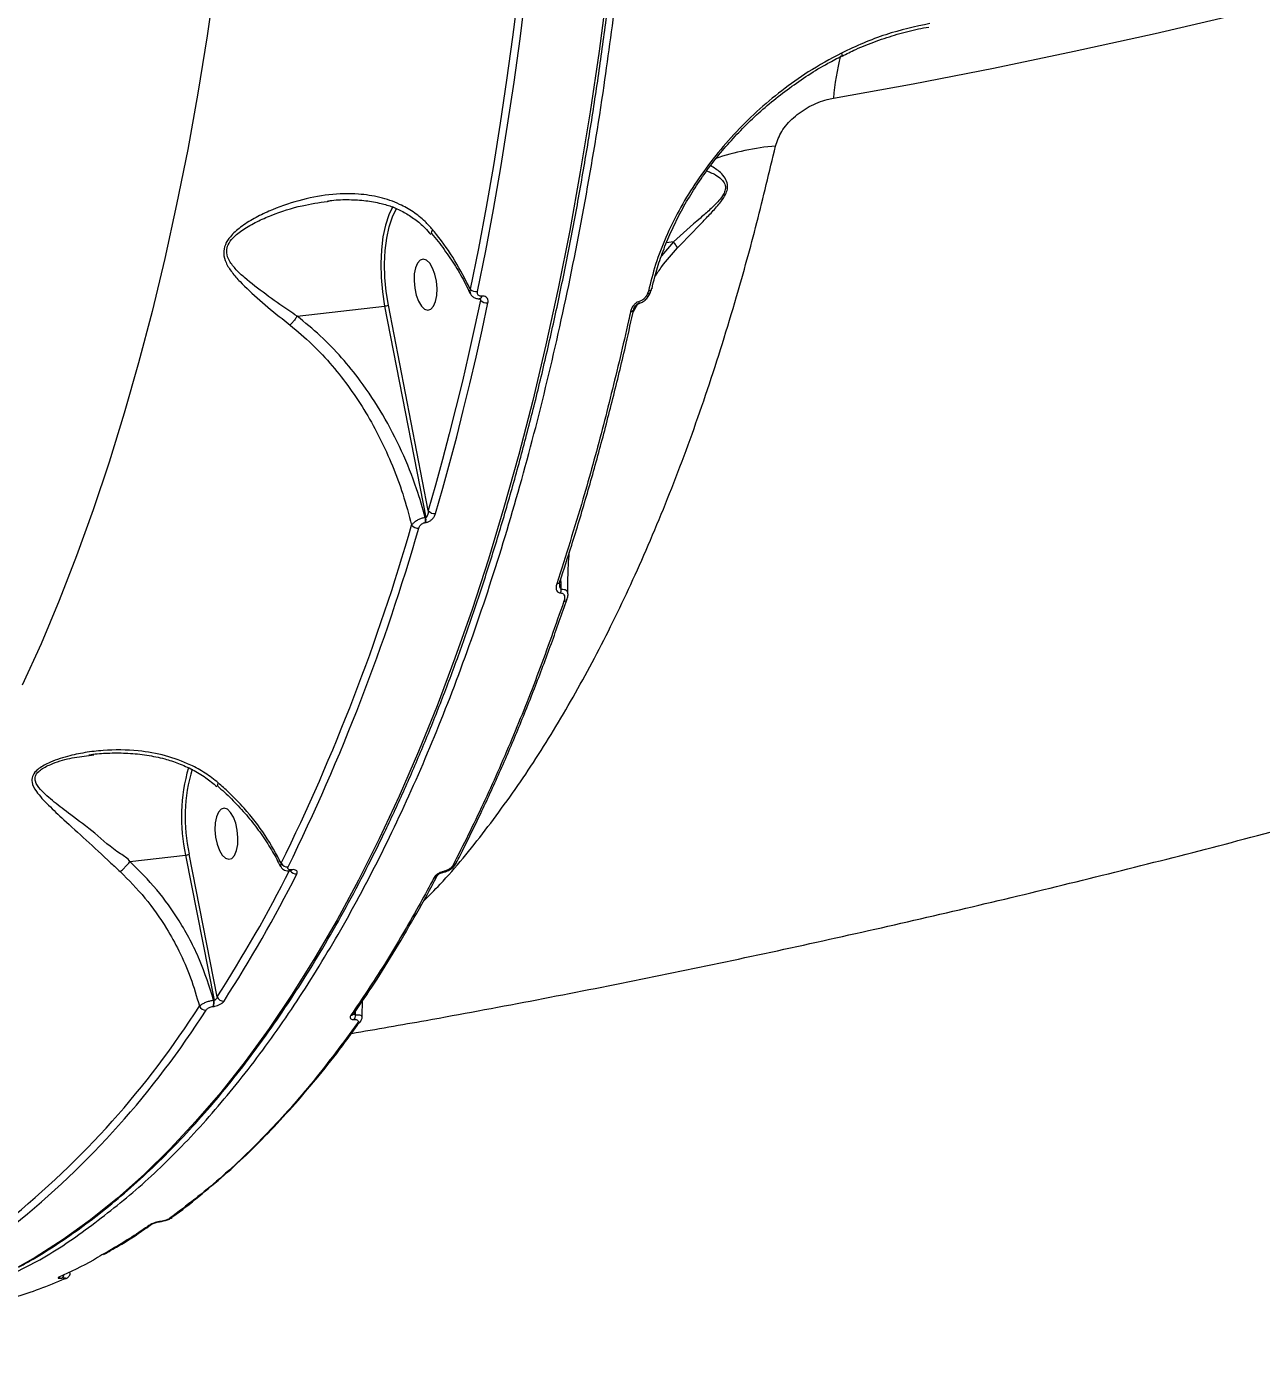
# Model space of a CAD drawing. Header units: millimetres. Extents: x 10684 to 26054, y -4768 to 6894.
# Drawn here: x 19658.5 to 19874.7, y -3128.2 to -2894.3 of the extents above; entities that cross this region are included whole.
import ezdxf

# ---------------------------------------------------------------- set-up
doc = ezdxf.new("R2010")
doc.units = ezdxf.units.MM
doc.layers.add('DIKOM_ОБЪЕКТ', color=7, linetype='Continuous')
doc.layers.add('DIKOM_РАЗМЕР_ОБЪЕКТА', color=7, linetype='Continuous')
doc.styles.add('style1', font='arial.ttf', dxfattribs={"width": 0.8})
doc.dimstyles.new('1-50', dxfattribs={"dimtxt": 300, "dimasz": 200, "dimexe": 100, "dimexo": 0, "dimgap": 100, "dimtad": 1, "dimtxsty": 'style1', "dimcen": 200, "dimclrd": 7, "dimclre": 7, "dimclrt": 7, "dimadec": 1, "dimazin": 2, "dimtfac": 1, "dimtmove": 0, "dimatfit": 2, "dimfxl": 0, "dimlwd": 25, "dimlwe": 18, "dimarcsym": 0})

# ---------------------------------------------------------------- blocks, each defined once
blk = doc.blocks.new('*D12')
at = {"layer": 'Defpoints', "color": 0, "transparency": 16777216}
for p in [(20201.02, 3555.88), (18130.62, -3300.31), (24750.12, -3300.31)]:
    blk.add_point(p, dxfattribs=at)
at = {"layer": 'DIKOM_РАЗМЕР_ОБЪЕКТА', "color": 7, "lineweight": 18, "transparency": 16777216}
for p, q in [((20201.02, 3555.88), (24850.12, 3555.88)), ((18130.62, -3300.31), (24850.12, -3300.31))]:
    blk.add_line(p, q, dxfattribs=at)
at = {"layer": 'DIKOM_РАЗМЕР_ОБЪЕКТА', "color": 7, "lineweight": 25, "transparency": 16777216}
blk.add_line((24750.12, 3355.88), (24750.12, -3100.31), dxfattribs=at)
at = {"layer": 'DIKOM_РАЗМЕР_ОБЪЕКТА', "color": 7, "transparency": 16777216}
for points in [[(24716.79, 3355.88), (24783.45, 3355.88), (24750.12, 3555.88)], [(24716.79, -3100.31), (24783.45, -3100.31), (24750.12, -3300.31)]]:
    blk.add_solid(points, dxfattribs=at)
at = {"layer": 'DIKOM_РАЗМЕР_ОБЪЕКТА', "color": 7, "transparency": 16777216, "insert": (24496.95, 958.92), "char_height": 300, "attachment_point": 5, "rotation": 90, "style": 'style1'}
blk.add_mtext('6850', dxfattribs=at)

msp = doc.modelspace()

# ---------------------------------------------------------------- linework, layer by layer
at = {"layer": 'DIKOM_ОБЪЕКТ', "color": 7, "linetype": 'Continuous', "lineweight": 15}
for p, q in [((19801.261, -2899.346), (19801.257, -2899.347)), ((19711.18, -2924.905), (19711.394, -2924.868)), ((19771.787, -2932.004), (19769.682, -2934.445)), ((19771.787, -2932.004), (19770.566, -2932.145)), ((19767.963, -2940.25), (19767.97, -2940.202)), ((19737.881, -2941.926), (19737.994, -2942.21)), ((19737.908, -2941.938), (19737.937, -2941.935)), ((19737.937, -2941.935), (19737.952, -2941.933)), ((19738.238, -2941.502), (19738.209, -2941.505)), ((19764.709, -2944.316), (19765.623, -2942.743)), ((19767.392, -2940.603), (19767.258, -2941.027)), ((19705.876, -2945.006), (19721.208, -2943.236)), ((19721.208, -2943.236), (19728.41, -2980.265)), ((19728.855, -2979.043), (19721.859, -2943.073)), ((19728.302, -2981.152), (19728.394, -2981.141)), ((19728.41, -2980.265), (19728.318, -2980.275)), ((19753.171, -2994.575), (19753.181, -2994.541)), ((19669.446, -3021.962), (19670.264, -3021.842)), ((19676.608, -3040.542), (19686.336, -3039.419)), ((19686.336, -3039.419), (19691.326, -3064.831)), ((19691.886, -3064.207), (19686.986, -3039.256)), ((19733.746, -3040.828), (19733.766, -3040.786)), ((19704.668, -3042.164), (19704.717, -3042.158)), ((19704.938, -3041.964), (19704.889, -3041.969)), ((19731.379, -3042.443), (19731.373, -3042.445)), ((19691.151, -3065.922), (19691.223, -3065.914)), ((19691.326, -3064.831), (19691.255, -3064.839)), ((19717.255, -3067.699), (19717.346, -3064.893))]:
    msp.add_line(p, q, dxfattribs=at)
at = {"layer": 'DIKOM_ОБЪЕКТ', "color": 7, "linetype": 'Continuous', "lineweight": 15, "flags": 128}
for points in [[(19799.791, -2906.832), (19813.787, -2904.285), (19827.851, -2901.545), (19841.976, -2898.617), (19856.154, -2895.499), (19870.378, -2892.194), (19884.64, -2888.705), (19898.931, -2885.033), (19913.244, -2881.179), (19927.571, -2877.147), (19941.904, -2872.938), (19956.236, -2868.554), (19970.558, -2863.999), (19984.863, -2859.274), (19999.143, -2854.382)], [(19745.489, -2880.715), (19744.594, -2888.452), (19743.623, -2896.113), (19742.575, -2903.693), (19741.451, -2911.191), (19740.251, -2918.602), (19738.976, -2925.924), (19737.626, -2933.154), (19736.203, -2940.288)], [(19737.479, -2940.702), (19738.906, -2933.552), (19740.259, -2926.307), (19741.537, -2918.969), (19742.739, -2911.541), (19743.865, -2904.026), (19744.916, -2896.429), (19745.89, -2888.751), (19746.786, -2880.997)], [(19691.605, -2885.717), (19690.126, -2895.92), (19688.496, -2905.951), (19686.715, -2915.8), (19684.784, -2925.458), (19682.706, -2934.917), (19680.482, -2944.166), (19678.115, -2953.199), (19675.607, -2962.006), (19672.96, -2970.578), (19670.176, -2978.909), (19667.259, -2986.991), (19664.21, -2994.815), (19661.033, -3002.375), (19657.731, -3009.664)], [(19760.159, -2887.751), (19758.751, -2898.572), (19757.19, -2909.23), (19755.477, -2919.715), (19753.614, -2930.02), (19751.603, -2940.134), (19749.445, -2950.051), (19747.141, -2959.76), (19744.695, -2969.255), (19742.107, -2978.528), (19739.381, -2987.569), (19736.518, -2996.373), (19733.52, -3004.931), (19730.391, -3013.236), (19727.134, -3021.281), (19723.75, -3029.06), (19720.242, -3036.566), (19716.614, -3043.791), (19712.868, -3050.732), (19709.008, -3057.381), (19705.037, -3063.733), (19700.959, -3069.783), (19696.776, -3075.525), (19692.492, -3080.956), (19688.112, -3086.069), (19683.638, -3090.861), (19679.074, -3095.328), (19674.425, -3099.466), (19669.693, -3103.271), (19664.884, -3106.741), (19660.001, -3109.873), (19656.922, -3111.652)], [(19801.213, -2898.932), (19801.255, -2899.068), (19801.281, -2899.181), (19801.289, -2899.267), (19801.281, -2899.324), (19801.261, -2899.346)], [(19722.664, -2925.824), (19721.966, -2927.27), (19721.364, -2929.076), (19720.917, -2931.127), (19720.632, -2933.375), (19720.519, -2935.766), (19720.579, -2938.246), (19720.81, -2940.755), (19721.208, -2943.236)], [(19721.859, -2943.073), (19721.473, -2940.667), (19721.248, -2938.234), (19721.19, -2935.829), (19721.301, -2933.51), (19721.576, -2931.331), (19722.01, -2929.342), (19722.593, -2927.591), (19723.29, -2926.153)], [(19730.009, -2937.653), (19729.608, -2936.576), (19729.107, -2935.734), (19728.547, -2935.196), (19727.972, -2935.005), (19727.43, -2935.177), (19726.965, -2935.698), (19726.614, -2936.525), (19726.406, -2937.591), (19726.356, -2938.811), (19726.471, -2940.085), (19726.739, -2941.31), (19727.14, -2942.387), (19727.641, -2943.228), (19728.202, -2943.766), (19728.776, -2943.957), (19729.318, -2943.785), (19729.783, -2943.265), (19730.134, -2942.438), (19730.343, -2941.371), (19730.392, -2940.151), (19730.277, -2938.878), (19730.009, -2937.653)], [(19737.994, -2942.21), (19736.967, -2946.984), (19735.908, -2951.713), (19734.815, -2956.392), (19733.688, -2961.024), (19732.529, -2965.605), (19731.337, -2970.136), (19730.112, -2974.616), (19728.855, -2979.043)], [(19730.141, -2979.591), (19731.401, -2975.153), (19732.629, -2970.663), (19733.824, -2966.121), (19734.986, -2961.528), (19736.115, -2956.886), (19737.211, -2952.195), (19738.274, -2947.456), (19739.302, -2942.67)], [(19767.258, -2941.027), (19767.424, -2941.027), (19767.565, -2941.002), (19767.676, -2940.954), (19767.752, -2940.885), (19767.775, -2940.844)], [(19695.136, -3033.835), (19694.735, -3032.758), (19694.234, -3031.917), (19693.674, -3031.379), (19693.099, -3031.188), (19692.558, -3031.36), (19692.092, -3031.88), (19691.741, -3032.707), (19691.533, -3033.774), (19691.484, -3034.994), (19691.598, -3036.267), (19691.867, -3037.493), (19692.268, -3038.57), (19692.769, -3039.411), (19693.329, -3039.949), (19693.903, -3040.14), (19694.445, -3039.968), (19694.91, -3039.448), (19695.261, -3038.621), (19695.47, -3037.554), (19695.519, -3036.334), (19695.405, -3035.06), (19695.136, -3033.835)], [(19681.866, -3103.583), (19681.809, -3103.616), (19681.802, -3103.617)], [(19664.165, -3113.337), (19664.335, -3113.297), (19664.4, -3113.271)], [(19664.4, -3113.271), (19664.399, -3113.271), (19664.399, -3113.271), (19664.399, -3113.271)], [(19665.183, -3113.622), (19665.347, -3113.584), (19665.406, -3113.561)]]:
    msp.add_lwpolyline(points, dxfattribs=at)
at = {"layer": 'DIKOM_ОБЪЕКТ', "color": 7, "linetype": 'Continuous', "lineweight": 15}
for centre, radius, start, end in [((19846.127, -2910.878), 46.512, 165.72496, 175.00915), ((19793.508, -2959.919), 44.874, 94.91745, 108.73987), ((19737.282, -2939.136), 1.578, 226.86404, 277.18669), ((19767.427, -2940.021), 0.583, 266.52783, 336.90555), ((19737.738, -2941.5), 0.471, 291.47072, 359.39188), ((19737.755, -2941.491), 0.483, 293.9753, 358.79096), ((19739.098, -2941.161), 1.523, 223.53951, 277.69628), ((19765.389, -2942.528), 0.401, 306.66118, 10.78465), ((19721.003, -2941.048), 2.198, 275.35847, 292.91161), ((19764.307, -2943.604), 0.575, 266.39461, 338.67435), ((19729.971, -2978.205), 1.396, 216.86927, 276.97992), ((19378.813, -2881.707), 361.216, 333.86119, 343.94075), ((19379.234, -2881.964), 362.085, 333.86178, 343.93944), ((19727.026, -2980.728), 1.417, 219.56113, 276.53588), ((19726.416, -2980.68), 1.945, 345.94192, 12.00145), ((19726.492, -2980.669), 1.961, 346.05116, 11.89221), ((19751.366, -2991.282), 0.595, 268.29657, 340.20081), ((19750.606, -2992.826), 1.54, 335.04863, 358.28877), ((19752.593, -2994.309), 0.636, 270.60546, 335.23678), ((19716.978, -3032.778), 31.353, 163.965, 192.22989), ((19715.295, -3032.777), 29.041, 163.10703, 192.89112), ((19686.127, -3037.217), 2.212, 275.43102, 292.85896), ((19704.177, -3040.235), 1.246, 209.02264, 275.20786), ((19733.151, -3040.491), 0.684, 273.29263, 330.51491), ((19486.684, -2931.971), 244.119, 327.20143, 333.21028), ((19487.462, -2932.448), 244.621, 327.20098, 333.21176), ((19704.598, -3041.862), 0.31, 283.1404, 339.68642), ((19705.719, -3041.452), 1.251, 214.5483, 275.09328), ((19704.649, -3041.857), 0.309, 282.23524, 339.68629), ((19729.83, -3042.649), 0.683, 273.29289, 330.53201), ((19731.306, -3042.258), 0.199, 291.60959, 355.841), ((19692.987, -3063.782), 1.18, 201.12116, 274.72473), ((19557.504, -2982.352), 155.566, 308.87244, 327.53834), ((19558.386, -2982.862), 155.908, 308.87278, 327.5388), ((19689.84, -3065.364), 1.181, 204.27997, 274.57101), ((19689.697, -3065.237), 1.607, 334.76222, 14.31901), ((19689.76, -3065.228), 1.615, 334.87114, 14.2077), ((19715.245, -3066.732), 0.725, 274.97301, 324.58356), ((19714.92, -3067.461), 1.21, 322.48651, 2.12816), ((19716.361, -3068.183), 0.719, 274.86452, 327.40884), ((19680.038, -3103.354), 0.79, 276.69558, 304.05729), ((19683.521, -3102.248), 0.775, 276.54601, 308.42717), ((19664.324, -3112.86), 0.717, 299.52684, 355.80329)]:
    msp.add_arc(centre, radius, start, end, dxfattribs=at)
for points, knots in [([(19792.128, -2111.64), (19791.553, -2111.816), (19789.989, -2112.295), (19787.571, -2113.408), (19784.921, -2114.908), (19782.492, -2116.64), (19780.294, -2118.551), (19778.341, -2120.607), (19776.638, -2122.765), (19775.191, -2124.98), (19773.994, -2127.203), (19773.036, -2129.387), (19772.295, -2131.491), (19771.746, -2133.49), (19771.356, -2135.367), (19771.099, -2137.12), (19770.946, -2138.758), (19770.877, -2140.3), (19770.878, -2141.767), (19770.936, -2143.186), (19771.047, -2144.588), (19771.212, -2146.016), (19771.438, -2147.535), (19771.752, -2149.264), (19772.227, -2151.498), (19772.887, -2154.177), (19773.722, -2157.242), (19774.631, -2160.373), (19775.636, -2163.682), (19776.751, -2167.229), (19777.99, -2171.061), (19779.322, -2175.088), (19780.75, -2179.331), (19782.283, -2183.814), (19783.918, -2188.531), (19785.657, -2193.494), (19787.503, -2198.71), (19789.458, -2204.182), (19791.516, -2209.899), (19793.68, -2215.863), (19795.945, -2222.068), (19798.319, -2228.529), (19800.793, -2235.228), (19803.36, -2242.146), (19806.015, -2249.261), (19808.759, -2256.587), (19811.597, -2264.132), (19814.534, -2271.911), (19817.563, -2279.904), (19820.682, -2288.104), (19823.891, -2296.514), (19827.19, -2305.136), (19830.571, -2313.943), (19834.033, -2322.936), (19837.572, -2332.108), (19841.198, -2341.478), (19844.903, -2351.029), (19848.674, -2360.729), (19852.5, -2370.544), (19856.378, -2380.476), (19860.323, -2390.551), (19864.336, -2400.785), (19868.417, -2411.167), (19872.553, -2421.672), (19876.748, -2432.302), (19881, -2443.059), (19885.301, -2453.919), (19889.646, -2464.869), (19894.032, -2475.906), (19898.467, -2487.044), (19902.946, -2498.276), (19907.459, -2509.571), (19911.989, -2520.895), (19916.531, -2532.225), (19921.086, -2543.571), (19925.665, -2554.959), (19930.278, -2566.41), (19934.922, -2577.925), (19939.594, -2589.489), (19944.288, -2601.086), (19948.995, -2612.702), (19953.711, -2624.32), (19958.429, -2635.924), (19963.141, -2647.497), (19967.841, -2659.023), (19972.524, -2670.487), (19977.182, -2681.874), (19981.814, -2693.177), (19986.436, -2704.439), (19991.055, -2715.675), (19995.672, -2726.89), (20000.273, -2738.043), (20004.847, -2749.117), (20009.39, -2760.091), (20013.887, -2770.944), (20018.346, -2781.68), (20022.762, -2792.296), (20027.138, -2802.796), (20031.468, -2813.165), (20035.751, -2823.405), (20039.989, -2833.516), (20044.185, -2843.505), (20048.326, -2853.346), (20052.411, -2863.033), (20056.438, -2872.559), (20060.41, -2881.937), (20064.322, -2891.149), (20068.161, -2900.169), (20071.917, -2908.971), (20075.591, -2917.557), (20079.189, -2925.946), (20082.716, -2934.144), (20086.168, -2942.142), (20089.538, -2949.926), (20092.827, -2957.499), (20096.037, -2964.864), (20099.161, -2972.003), (20102.193, -2978.905), (20105.135, -2985.574), (20107.992, -2992.021), (20110.762, -2998.24), (20113.435, -3004.209), (20116.002, -3009.911), (20118.461, -3015.336), (20120.823, -3020.513), (20123.091, -3025.446), (20125.267, -3030.139), (20127.343, -3034.574), (20129.323, -3038.759), (20131.21, -3042.697), (20133.011, -3046.403), (20134.72, -3049.863), (20136.349, -3053.095), (20137.915, -3056.126), (20139.453, -3059.013), (20141.042, -3061.872), (20142.564, -3064.447), (20143.923, -3066.555), (20145.039, -3068.142), (20145.961, -3069.365), (20146.914, -3070.532), (20147.912, -3071.662), (20148.987, -3072.775), (20150.163, -3073.886), (20151.47, -3074.999), (20152.936, -3076.115), (20154.589, -3077.221), (20156.448, -3078.295), (20158.527, -3079.301), (20160.819, -3080.199), (20163.309, -3080.943), (20165.963, -3081.489), (20168.738, -3081.801), (20171.588, -3081.854), (20174.569, -3081.626), (20177.626, -3081.084), (20180.67, -3080.179), (20182.895, -3079.33), (20184.044, -3078.705), (20184.281, -3078.576)], [0, 0, 0, 0, 0.0011984, 0.0032581, 0.0052798, 0.0072668, 0.0092213, 0.0111444, 0.0130365, 0.0148959, 0.0167212, 0.0185118, 0.0202733, 0.0220192, 0.0237739, 0.0255607, 0.0274195, 0.029398, 0.0315534, 0.0339557, 0.036695, 0.0398948, 0.0437385, 0.0485325, 0.0548892, 0.0645759, 0.0738903, 0.0825494, 0.0907905, 0.0995119, 0.1079291, 0.1161341, 0.1242884, 0.1323412, 0.1403379, 0.1482986, 0.1562396, 0.1641748, 0.1721209, 0.1799924, 0.1878899, 0.1958027, 0.2037124, 0.2115975, 0.2194404, 0.2272257, 0.2350511, 0.2428896, 0.2507185, 0.2585458, 0.2663779, 0.2742212, 0.2820862, 0.289897, 0.2977261, 0.3055864, 0.3134579, 0.3213159, 0.3291376, 0.3369057, 0.3446788, 0.3525022, 0.3603161, 0.3681279, 0.3759442, 0.383771, 0.3916161, 0.3994286, 0.4072341, 0.4150697, 0.4229189, 0.4307631, 0.4385823, 0.4463619, 0.4541055, 0.4618563, 0.4696377, 0.4774445, 0.4852721, 0.4931149, 0.5009676, 0.5088246, 0.516679, 0.5245246, 0.5323557, 0.5401669, 0.5479527, 0.5557083, 0.5634487, 0.5712606, 0.579091, 0.5869323, 0.5947768, 0.6026154, 0.6104402, 0.6182331, 0.6260462, 0.6338505, 0.6416491, 0.6494497, 0.6572573, 0.6650797, 0.6729307, 0.6807465, 0.6885806, 0.6964393, 0.7043072, 0.7121657, 0.7199977, 0.7277876, 0.7355843, 0.7434132, 0.7512354, 0.7590588, 0.7668891, 0.7747334, 0.7826036, 0.7904406, 0.7982846, 0.8061673, 0.8140702, 0.8219747, 0.8298575, 0.8377037, 0.8455322, 0.8534508, 0.8613778, 0.869325, 0.8773071, 0.8853407, 0.8934493, 0.9016731, 0.9099301, 0.9183993, 0.927175, 0.9364953, 0.9471074, 0.954806, 0.959011, 0.962592, 0.9656034, 0.9681977, 0.9704895, 0.9725663, 0.9744978, 0.9763414, 0.9781435, 0.9799386, 0.9817458, 0.9835817, 0.9854511, 0.9873486, 0.9892666, 0.9911966, 0.9931338, 0.9952798, 0.9973914, 0.9994616, 1, 1, 1, 1]), ([(20184.245, -3078.508), (20184.191, -3078.566), (20183.991, -3078.779), (20183.285, -3078.287), (20182.113, -3076.993), (20180.552, -3074.746), (20178.643, -3071.637), (20176.406, -3067.687), (20173.849, -3062.934), (20170.993, -3057.414), (20167.819, -3051.099), (20164.299, -3043.928), (20160.426, -3035.878), (20156.199, -3026.942), (20151.664, -3017.215), (20146.876, -3006.816), (20141.85, -2995.781), (20136.605, -2984.156), (20131.105, -2971.86), (20125.303, -2958.791), (20119.198, -2944.942), (20112.793, -2930.318), (20106.16, -2915.083), (20099.379, -2899.423), (20092.469, -2883.378), (20085.445, -2866.994), (20078.253, -2850.143), (20070.838, -2832.691), (20063.203, -2814.644), (20055.357, -2796.021), (20047.387, -2777.032), (20039.388, -2757.897), (20031.374, -2738.654), (20023.36, -2719.342), (20015.285, -2699.815), (20007.088, -2679.923), (19998.779, -2659.686), (19990.37, -2639.132), (19981.959, -2618.497), (19973.216, -2596.97), (19964.16, -2574.583), (19954.815, -2551.387), (19945.482, -2528.125), (19936.186, -2504.854), (19926.95, -2481.636), (19918.323, -2459.858), (19910.301, -2439.521), (19902.866, -2420.601), (19895.578, -2401.98), (19888.384, -2383.522), (19881.299, -2365.267), (19874.341, -2347.253), (19867.59, -2329.693), (19861.126, -2312.792), (19854.954, -2296.565), (19849.07, -2281.013), (19843.424, -2266.001), (19837.977, -2251.419), (19832.746, -2237.314), (19827.747, -2223.724), (19823.04, -2210.81), (19818.674, -2198.708), (19814.649, -2187.421), (19810.959, -2176.938), (19807.576, -2167.177), (19804.476, -2158.073), (19801.677, -2149.669), (19799.194, -2142.001), (19797.053, -2135.162), (19795.277, -2129.225), (19793.858, -2124.177), (19792.786, -2119.99), (19792.054, -2116.631), (19791.65, -2114.06), (19791.629, -2112.41), (19791.801, -2111.628), (19792.089, -2111.679), (19792.144, -2111.688)], [0, 0, 0, 0, 0.0049145, 0.0181207, 0.0317058, 0.0453035, 0.0589012, 0.0724864, 0.0857129, 0.0989508, 0.1121887, 0.1254152, 0.1390271, 0.1526515, 0.1662761, 0.1798881, 0.1931156, 0.2063547, 0.2195937, 0.2328213, 0.2464336, 0.2600583, 0.2736832, 0.2872953, 0.3005058, 0.3137277, 0.3269495, 0.3401599, 0.3537531, 0.3673585, 0.3809641, 0.3945571, 0.4077687, 0.4209918, 0.4342148, 0.4474265, 0.4610218, 0.4746295, 0.4882371, 0.5018324, 0.5171151, 0.5324067, 0.5476894, 0.563302, 0.5789242, 0.594537, 0.6077658, 0.6210062, 0.6342465, 0.6474753, 0.6610887, 0.6747146, 0.6883404, 0.7019538, 0.71516, 0.7283775, 0.7415951, 0.7548013, 0.7683899, 0.7819908, 0.7955917, 0.8091802, 0.8224081, 0.8356474, 0.8488867, 0.8621146, 0.8757287, 0.8893552, 0.9029818, 0.9165959, 0.9298193, 0.9430541, 0.9562888, 0.969512, 0.9831214, 0.9967433, 1, 1, 1, 1]), ([(19657.209, -3111.521), (19657.837, -3111.183), (19660.041, -3109.998), (19663.755, -3107.647), (19668.35, -3104.474), (19672.871, -3100.98), (19677.322, -3097.192), (19681.696, -3093.106), (19685.992, -3088.728), (19690.205, -3084.061), (19694.332, -3079.106), (19698.371, -3073.871), (19702.317, -3068.357), (19706.169, -3062.569), (19709.921, -3056.512), (19713.575, -3050.191), (19717.123, -3043.609), (19720.567, -3036.773), (19723.901, -3029.688), (19727.125, -3022.358), (19730.235, -3014.79), (19733.229, -3006.989), (19736.106, -2998.961), (19738.863, -2990.713), (19741.497, -2982.249), (19744.008, -2973.578), (19746.393, -2964.704), (19748.651, -2955.636), (19750.78, -2946.379), (19752.777, -2936.941), (19754.644, -2927.328), (19756.376, -2917.549), (19757.974, -2907.609), (19759.435, -2897.518), (19760.761, -2887.281), (19761.948, -2876.908), (19762.995, -2866.406), (19763.905, -2855.782), (19764.673, -2845.044), (19765.3, -2834.202), (19765.787, -2823.262), (19766.131, -2812.233), (19766.334, -2801.123), (19766.395, -2789.941), (19766.315, -2778.696), (19766.09, -2767.394), (19765.771, -2757.306), (19765.492, -2750.98), (19765.38, -2748.449)], [0, 0, 0, 0, 0.0088214, 0.0309508, 0.0530924, 0.0752454, 0.0974094, 0.1195825, 0.141764, 0.1639524, 0.186146, 0.2083442, 0.2305456, 0.2527491, 0.2749542, 0.2971607, 0.3193671, 0.3415736, 0.3637795, 0.3859851, 0.4081895, 0.4303929, 0.4525956, 0.4747972, 0.4969973, 0.5191967, 0.541395, 0.5635925, 0.5857889, 0.6079842, 0.6301784, 0.6523723, 0.6745649, 0.696757, 0.718948, 0.7411388, 0.7633286, 0.785518, 0.8077068, 0.8298953, 0.852083, 0.8742704, 0.8964574, 0.9186441, 0.9408306, 0.9630167, 0.9852026, 1, 1, 1, 1]), ([(19659.461, -3110.972), (19659.526, -3110.939), (19662.713, -3109.354), (19668.806, -3105.136), (19677.681, -3098.245), (19686.336, -3089.963), (19694.772, -3080.406), (19702.957, -3069.515), (19710.766, -3057.463), (19718.163, -3044.309), (19725.112, -3030.111), (19731.589, -3014.903), (19737.572, -2998.692), (19743.061, -2981.524), (19748.044, -2963.46), (19752.5, -2944.589), (19756.397, -2924.986), (19759.545, -2906.056), (19761.179, -2893.464), (19761.909, -2887.843)], [0, 0, 0, 0, 0.0012792, 0.0626834, 0.1239967, 0.1851313, 0.2486056, 0.3122796, 0.3760557, 0.4398321, 0.503506, 0.5669802, 0.6304548, 0.6941286, 0.7579048, 0.8216806, 0.8853551, 0.9488295, 1, 1, 1, 1]), ([(19816.693, -2893.744), (19814.111, -2894.313), (19810.201, -2895.174), (19805.041, -2897.115), (19802.489, -2898.326), (19801.213, -2898.932)], [0, 0, 0, 0, 0.4927493, 0.7463669, 1, 1, 1, 1]), ([(19801.305, -2899.442), (19802.102, -2899.049), (19804.076, -2898.076), (19807.313, -2896.796), (19810.979, -2895.595), (19814.053, -2894.779), (19815.892, -2894.466), (19816.499, -2894.363)], [0, 0, 0, 0, 0.1617696, 0.4009567, 0.6410584, 0.8814894, 1, 1, 1, 1]), ([(19801.213, -2898.932), (19799.255, -2899.989), (19795.646, -2901.937), (19790.717, -2905.458), (19786.348, -2909.124), (19782.32, -2913.124), (19778.684, -2917.397), (19775.463, -2921.87), (19772.68, -2926.494), (19770.393, -2931.201), (19768.562, -2935.937), (19767.781, -2939.05), (19767.392, -2940.603)], [0, 0, 0, 0, 0.1166796, 0.2150803, 0.3138003, 0.4122027, 0.5100621, 0.6082282, 0.7060836, 0.8039537, 0.902134, 1, 1, 1, 1]), ([(19768.031, -2940.217), (19768.183, -2939.522), (19768.572, -2937.746), (19769.495, -2934.839), (19770.76, -2931.528), (19772.287, -2928.219), (19774.051, -2924.946), (19776.04, -2921.74), (19778.237, -2918.63), (19780.626, -2915.638), (19783.207, -2912.779), (19785.979, -2910.049), (19788.942, -2907.452), (19792.084, -2905.004), (19795.384, -2902.745), (19798.461, -2900.865), (19800.47, -2899.849), (19801.299, -2899.43)], [0, 0, 0, 0, 0.0450853, 0.1150495, 0.1852705, 0.2555411, 0.325613, 0.3953013, 0.4644651, 0.5329779, 0.6009805, 0.6694632, 0.7387789, 0.8088028, 0.8793624, 0.9502303, 1, 1, 1, 1]), ([(19789.661, -2915.211), (19789.965, -2914.342), (19790.582, -2912.576), (19792.76, -2910.125), (19795.542, -2908.182), (19798.015, -2907.192), (19799.434, -2906.904), (19799.791, -2906.832)], [0, 0, 0, 0, 0.218706, 0.4447967, 0.679404, 0.9191925, 1, 1, 1, 1]), ([(19727.944, -3047.532), (19728.946, -3046.535), (19732.697, -3042.809), (19738.87, -3035.183), (19746.368, -3024.79), (19753.421, -3013.376), (19760.049, -3001.111), (19766.35, -2987.781), (19772.286, -2973.395), (19777.833, -2957.98), (19782.509, -2942.987), (19786.45, -2928.712), (19788.59, -2919.714), (19789.661, -2915.211)], [0, 0, 0, 0, 0.037141, 0.1389465, 0.2406708, 0.3397825, 0.4389692, 0.538082, 0.6400519, 0.7421051, 0.8440753, 0.9219647, 1, 1, 1, 1]), ([(19772.484, -2933.066), (19773.971, -2931.515), (19775.982, -2929.419), (19778.588, -2926.737), (19779.972, -2925.184), (19780.895, -2923.817), (19781.284, -2922.754), (19781.297, -2921.743), (19780.852, -2920.748), (19779.818, -2919.566), (19778.875, -2919.004), (19778.273, -2918.645)], [0, 0, 0, 0, 0.2874067, 0.3886026, 0.491254, 0.5598568, 0.6090936, 0.6580682, 0.7356393, 0.8314043, 1, 1, 1, 1]), ([(19777.629, -2919.556), (19778.231, -2919.801), (19779.209, -2920.199), (19780.327, -2921.117), (19780.878, -2921.945), (19780.922, -2922.829), (19780.542, -2923.778), (19779.587, -2924.987), (19778.18, -2926.362), (19775.46, -2928.743), (19773.295, -2930.579), (19771.8, -2932.006), (19771.798, -2932.007)], [0, 0, 0, 0, 0.1562734, 0.2538975, 0.3296904, 0.3753767, 0.4210661, 0.4874235, 0.5918127, 0.696758, 0.9996453, 1, 1, 1, 1]), ([(19729.596, -2929.843), (19729.169, -2929.364), (19728.136, -2928.206), (19726.214, -2926.685), (19723.581, -2925.196), (19720.363, -2924.095), (19716.202, -2923.474), (19711.406, -2923.619), (19706.111, -2924.658), (19701.733, -2926.198), (19698.343, -2927.852), (19696.029, -2929.318), (19694.259, -2930.869), (19693.199, -2932.469), (19692.906, -2934.081), (19693.391, -2935.738), (19694.447, -2937.362), (19696.372, -2939.55), (19699.294, -2942.216), (19702.337, -2944.734), (19704.183, -2946.19), (19704.656, -2946.562)], [0, 0, 0, 0, 0.0311476, 0.0753855, 0.120734, 0.1821139, 0.2453875, 0.3302595, 0.4176106, 0.5065787, 0.5523826, 0.5980996, 0.6383972, 0.6670931, 0.6962045, 0.7286741, 0.7668136, 0.8059861, 0.8877688, 0.9712504, 1, 1, 1, 1]), ([(19705.876, -2945.006), (19705.384, -2944.673), (19703.5, -2943.395), (19700.327, -2941.166), (19697.258, -2938.832), (19695.17, -2936.882), (19694.017, -2935.467), (19693.463, -2934.046), (19693.588, -2933.056), (19693.948, -2932.17), (19694.752, -2931.073), (19696.526, -2929.707), (19698.816, -2928.415), (19702.247, -2926.937), (19706.376, -2925.595), (19709.706, -2925.116), (19711.18, -2924.905)], [0, 0, 0, 0, 0.0450778, 0.1726566, 0.3023683, 0.3602754, 0.4192263, 0.4660753, 0.5003839, 0.507157, 0.5482227, 0.6080616, 0.6767305, 0.7455305, 0.8873554, 1, 1, 1, 1]), ([(19711.17, -2924.857), (19711.43, -2924.815), (19712.714, -2924.612), (19714.977, -2924.558), (19717.87, -2924.717), (19720.411, -2925.179), (19722.657, -2925.852), (19724.643, -2926.779), (19726.534, -2928.011), (19728.1, -2929.306), (19728.948, -2930.289), (19729.281, -2930.675)], [0, 0, 0, 0, 0.0386722, 0.1906987, 0.3348518, 0.47219, 0.5803744, 0.6941477, 0.8089882, 0.9248398, 1, 1, 1, 1]), ([(19729.596, -2929.843), (19729.584, -2929.861), (19729.491, -2930.006), (19729.377, -2930.254), (19729.342, -2930.472), (19729.422, -2930.516), (19729.44, -2930.526)], [0, 0, 0, 0, 0.05588926, 0.45116526, 0.87665459, 1, 1, 1, 1]), ([(19729.421, -2930.536), (19729.425, -2930.541), (19730.242, -2931.437), (19731.66, -2933.36), (19733.648, -2936.268), (19735.154, -2938.845), (19735.897, -2940.453), (19736.168, -2941.039)], [0, 0, 0, 0, 0.0014109, 0.2791051, 0.5585684, 0.8393722, 1, 1, 1, 1]), ([(19736.203, -2940.288), (19735.349, -2938.608), (19733.676, -2935.312), (19731.245, -2931.882), (19729.823, -2930.123), (19729.596, -2929.843)], [0, 0, 0, 0, 0.4665326, 0.9150157, 1, 1, 1, 1]), ([(19768.527, -2938.088), (19768.926, -2937.496), (19770.126, -2935.713), (19771.54, -2934.126), (19772.484, -2933.066)], [0, 0, 0, 0, 0.331642, 1, 1, 1, 1]), ([(19771.798, -2932.007), (19771.797, -2932.007), (19771.796, -2932.005), (19771.791, -2932.004), (19771.788, -2932.004), (19771.787, -2932.004)], [0, 0, 0, 0, 0.2444366, 0.571706, 1, 1, 1, 1]), ([(19772.484, -2933.066), (19772.475, -2933.043), (19772.421, -2932.903), (19772.241, -2932.57), (19771.955, -2932.206), (19771.798, -2932.007)], [0, 0, 0, 0, 0.0794765, 0.497239, 1, 1, 1, 1]), ([(19736.203, -2940.288), (19736.163, -2940.429), (19736.087, -2940.701), (19736.173, -2940.916), (19736.214, -2941.019)], [0, 0, 0, 0, 0.5186159, 1, 1, 1, 1]), ([(19767.744, -2940.837), (19767.811, -2940.698), (19767.928, -2940.457), (19767.974, -2940.205), (19767.993, -2940.098)], [0, 0, 0, 0, 0.576984, 1, 1, 1, 1]), ([(19736.209, -2941.029), (19736.214, -2941.048), (19736.271, -2941.257), (19736.585, -2941.586), (19737.109, -2941.889), (19737.591, -2941.984), (19737.852, -2941.933), (19737.909, -2941.922)], [0, 0, 0, 0, 0.0279097, 0.3188619, 0.6240413, 0.917859, 1, 1, 1, 1]), ([(19738.209, -2941.505), (19738.113, -2941.507), (19737.923, -2941.511), (19737.691, -2941.401), (19737.525, -2941.216), (19737.447, -2940.972), (19737.469, -2940.788), (19737.479, -2940.702)], [0, 0, 0, 0, 0.1952019, 0.3900578, 0.5932575, 0.8111378, 1, 1, 1, 1]), ([(19737.84, -2941.956), (19737.873, -2941.948), (19737.941, -2941.93), (19738.002, -2941.934), (19738.002, -2941.934), (19738.002, -2941.934)], [0, 0, 0, 0, 0.3195525, 0.6590455, 1, 1, 1, 1]), ([(19737.937, -2941.915), (19737.948, -2941.943), (19737.983, -2942.035), (19737.989, -2942.138), (19737.994, -2942.21)], [0, 0, 0, 0, 0.2969805, 1, 1, 1, 1]), ([(19739.302, -2942.67), (19739.317, -2942.545), (19739.351, -2942.278), (19739.24, -2941.924), (19739, -2941.653), (19738.659, -2941.492), (19738.379, -2941.498), (19738.238, -2941.502)], [0, 0, 0, 0, 0.1890887, 0.4045283, 0.606898, 0.8034338, 1, 1, 1, 1]), ([(19765.783, -2942.453), (19765.738, -2942.466), (19765.565, -2942.517), (19765.238, -2942.69), (19764.828, -2943.053), (19764.456, -2943.573), (19764.335, -2943.97), (19764.271, -2944.179)], [0, 0, 0, 0, 0.05782974, 0.22448075, 0.43004617, 0.70054055, 1, 1, 1, 1]), ([(19765.623, -2942.831), (19765.812, -2942.776), (19766.244, -2942.65), (19766.846, -2942.201), (19767.41, -2941.589), (19767.647, -2941.096), (19767.769, -2940.843)], [0, 0, 0, 0, 0.1926805, 0.4416723, 0.7135726, 1, 1, 1, 1]), ([(19767.258, -2941.027), (19767.154, -2941.235), (19766.965, -2941.613), (19766.534, -2942.063), (19766.13, -2942.339), (19765.883, -2942.42), (19765.783, -2942.453)], [0, 0, 0, 0, 0.3467474, 0.6312477, 0.8512325, 1, 1, 1, 1]), ([(19705.873, -2945.008), (19705.758, -2945.187), (19705.526, -2945.546), (19705.137, -2946.041), (19704.845, -2946.372), (19704.7, -2946.518), (19704.656, -2946.562)], [0, 0, 0, 0, 0.325287, 0.6504629, 0.8924001, 1, 1, 1, 1]), ([(19705.873, -2945.008), (19705.874, -2945.007), (19705.874, -2945.007), (19705.875, -2945.006), (19705.876, -2945.006), (19705.876, -2945.006)], [0, 0, 0, 0, 0.3512721, 0.6854743, 1, 1, 1, 1]), ([(19728.318, -2980.275), (19727.84, -2978.593), (19726.717, -2974.637), (19724.273, -2968.578), (19720.984, -2962.223), (19717.4, -2956.781), (19713.684, -2952.196), (19710.011, -2948.351), (19707.252, -2946.122), (19705.873, -2945.008)], [0, 0, 0, 0, 0.1234144, 0.2903395, 0.4577888, 0.6246091, 0.7465472, 0.8732882, 1, 1, 1, 1]), ([(19764.271, -2944.179), (19764.152, -2944.72), (19763.556, -2947.424), (19761.962, -2954.395), (19759.35, -2964.892), (19755.699, -2978.201), (19752.905, -2986.982), (19751.348, -2991.877)], [0, 0, 0, 0, 0.0321584, 0.160794, 0.4182827, 0.6757757, 1, 1, 1, 1]), ([(19751.907, -2991.478), (19752.6, -2989.364), (19754.203, -2984.476), (19756.569, -2976.569), (19759.025, -2967.821), (19761.339, -2958.877), (19763.278, -2950.877), (19764.391, -2945.78), (19764.825, -2943.794)], [0, 0, 0, 0, 0.1415733, 0.3274676, 0.5127873, 0.6973838, 0.8820727, 1, 1, 1, 1]), ([(19764.848, -2943.815), (19764.852, -2943.79), (19764.876, -2943.656), (19764.997, -2943.393), (19765.209, -2943.123), (19765.381, -2942.973), (19765.501, -2942.9), (19765.582, -2942.863), (19765.635, -2942.847), (19765.67, -2942.843), (19765.673, -2942.843), (19765.675, -2942.843)], [0, 0, 0, 0, 0.0734404, 0.40529463, 0.61245447, 0.73207892, 0.80438087, 0.85613505, 0.89961791, 0.94548249, 1, 1, 1, 1]), ([(19704.656, -2946.562), (19705.955, -2947.651), (19708.569, -2949.842), (19712.039, -2953.609), (19715.185, -2957.638), (19717.97, -2961.892), (19720.463, -2966.422), (19722.622, -2971.178), (19724.518, -2976.262), (19725.448, -2979.792), (19725.933, -2981.631)], [0, 0, 0, 0, 0.1236854, 0.2489003, 0.3689546, 0.4907469, 0.612548, 0.7380584, 0.8635686, 1, 1, 1, 1]), ([(19715.395, -3070.628), (19719.747, -3069.876), (19730.169, -3068.073), (19746.687, -3064.988), (19764.927, -3061.414), (19783.157, -3057.642), (19801.372, -3053.683), (19819.571, -3049.539), (19837.751, -3045.21), (19855.909, -3040.7), (19874.044, -3036.009), (19892.151, -3031.141), (19910.228, -3026.096), (19928.274, -3020.876), (19946.284, -3015.484), (19964.257, -3009.919), (19982.189, -3004.186), (20000.077, -2998.283), (20017.919, -2992.216), (20035.711, -2985.977), (20052.182, -2980.052), (20062.698, -2976.131), (20067.32, -2974.407)], [0, 0, 0, 0, 0.0372542, 0.0892089, 0.1410527, 0.1927913, 0.2444296, 0.2959746, 0.3474314, 0.3988064, 0.4501043, 0.501332, 0.5524931, 0.6035957, 0.6546449, 0.7056453, 0.7566033, 0.8075235, 0.8584138, 0.9092763, 0.9601204, 1, 1, 1, 1]), ([(19728.394, -2981.141), (19728.458, -2981.131), (19728.677, -2981.097), (19729.066, -2980.932), (19729.516, -2980.602), (19729.923, -2980.141), (19730.064, -2979.785), (19730.141, -2979.591)], [0, 0, 0, 0, 0.0796566, 0.2756781, 0.4707593, 0.7106161, 1, 1, 1, 1]), ([(19728.855, -2979.043), (19728.848, -2979.202), (19728.837, -2979.483), (19728.75, -2979.845), (19728.649, -2980.073), (19728.553, -2980.192), (19728.481, -2980.248), (19728.431, -2980.26), (19728.41, -2980.265)], [0, 0, 0, 0, 0.3509676, 0.6182551, 0.8029375, 0.8795174, 0.9493519, 1, 1, 1, 1]), ([(19728.318, -2980.275), (19728.234, -2980.29), (19727.959, -2980.34), (19727.468, -2980.498), (19726.875, -2980.784), (19726.345, -2981.147), (19726.056, -2981.446), (19725.95, -2981.605), (19725.933, -2981.631)], [0, 0, 0, 0, 0.089183, 0.2936725, 0.4895771, 0.7163338, 0.9545169, 1, 1, 1, 1]), ([(19727.187, -2982.136), (19727.239, -2982.007), (19727.331, -2981.779), (19727.593, -2981.485), (19727.875, -2981.283), (19728.12, -2981.181), (19728.26, -2981.159), (19728.302, -2981.152)], [0, 0, 0, 0, 0.3025475, 0.5345713, 0.725495, 0.9170245, 1, 1, 1, 1]), ([(19753.292, -2993.621), (19753.288, -2992.699), (19753.277, -2990.3), (19753.443, -2987.898), (19753.545, -2986.418)], [0, 0, 0, 0, 0.3840435, 1, 1, 1, 1]), ([(19751.348, -2991.877), (19751.316, -2991.991), (19751.213, -2992.353), (19751.215, -2992.851), (19751.415, -2993.241), (19751.677, -2993.439), (19751.894, -2993.464), (19752.003, -2993.476)], [0, 0, 0, 0, 0.1605432, 0.5081256, 0.7318449, 0.8653311, 1, 1, 1, 1]), ([(19751.854, -2991.882), (19751.853, -2991.879), (19751.849, -2991.848), (19751.85, -2991.696), (19751.918, -2991.539), (19751.937, -2991.494)], [0, 0, 0, 0, 0.0752738, 0.7358166, 1, 1, 1, 1]), ([(19752.146, -2992.872), (19752.125, -2992.863), (19752.082, -2992.843), (19752.014, -2992.752), (19751.93, -2992.541), (19751.872, -2992.235), (19751.867, -2991.987), (19751.865, -2991.881)], [0, 0, 0, 0, 0.0655159, 0.1403628, 0.3291882, 0.7164782, 1, 1, 1, 1]), ([(19752.146, -2992.872), (19752.137, -2992.659), (19752.112, -2992.024), (19752.088, -2991.389), (19752.072, -2990.967)], [0, 0, 0, 0, 0.3367217, 1, 1, 1, 1]), ([(19752.003, -2993.476), (19752.107, -2993.488), (19752.314, -2993.511), (19752.558, -2993.696), (19752.735, -2994.059), (19752.729, -2994.513), (19752.631, -2994.842), (19752.6, -2994.945)], [0, 0, 0, 0, 0.1388473, 0.2767144, 0.4965755, 0.8418632, 1, 1, 1, 1]), ([(19753.283, -2993.621), (19753.296, -2993.522), (19753.325, -2993.284), (19753.054, -2993.051), (19752.654, -2992.892), (19752.318, -2992.879), (19752.146, -2992.872)], [0, 0, 0, 0, 0.229245, 0.5510701, 0.7686521, 1, 1, 1, 1]), ([(19753.149, -2994.568), (19753.18, -2994.501), (19753.314, -2994.209), (19753.322, -2993.899), (19753.328, -2993.661)], [0, 0, 0, 0, 0.2311536, 1, 1, 1, 1]), ([(19752.6, -2994.945), (19751.144, -2999.102), (19748.232, -3007.417), (19743.495, -3019.223), (19738.516, -3030.569), (19734.965, -3037.639), (19733.19, -3041.175)], [0, 0, 0, 0, 0.2490991, 0.498201, 0.7490996, 1, 1, 1, 1]), ([(19733.721, -3040.768), (19733.95, -3040.337), (19735.358, -3037.685), (19737.838, -3032.563), (19741.159, -3025.395), (19744.36, -3017.958), (19747.449, -3010.285), (19750.392, -3002.496), (19752.244, -2997.152), (19753.151, -2994.532)], [0, 0, 0, 0, 0.0315196, 0.1937999, 0.356202, 0.5186848, 0.6812103, 0.8437365, 1, 1, 1, 1]), ([(19692.075, -3026.756), (19691.323, -3026.162), (19689.804, -3024.963), (19686.724, -3023.289), (19682.81, -3021.871), (19677.634, -3020.96), (19672.882, -3020.921), (19668.735, -3021.406), (19665.482, -3022.094), (19662.598, -3023.052), (19660.841, -3024.055), (19659.938, -3024.874), (19659.431, -3025.63), (19659.378, -3026.877), (19660.302, -3028.554), (19662.3, -3030.666), (19665.26, -3033.428), (19668.918, -3036.751), (19672.299, -3039.876), (19674.348, -3041.784), (19674.887, -3042.286)], [0, 0, 0, 0, 0.0440598, 0.0889597, 0.1624857, 0.2382031, 0.3352449, 0.3852659, 0.4352628, 0.4935529, 0.5321366, 0.5402102, 0.5665601, 0.5927405, 0.6382714, 0.707603, 0.7787242, 0.8710033, 0.9660384, 1, 1, 1, 1]), ([(19676.606, -3040.543), (19676.605, -3040.543), (19676.21, -3039.95), (19673.728, -3038.532), (19670.47, -3035.463), (19666.526, -3032.555), (19663.285, -3030.095), (19661.122, -3028.22), (19659.999, -3026.727), (19659.944, -3025.609), (19660.343, -3025.018), (19660.718, -3024.666), (19661.283, -3024.186), (19663.058, -3023.291), (19665.983, -3022.366), (19668.314, -3022.094), (19669.446, -3021.962)], [0, 0, 0, 0, 0.0000225, 0.0560378, 0.2109695, 0.3661411, 0.4811483, 0.5957431, 0.6671633, 0.7066558, 0.7453779, 0.7459008, 0.7580757, 0.8178191, 0.9115154, 1, 1, 1, 1]), ([(19669.428, -3021.842), (19669.667, -3021.806), (19670.881, -3021.62), (19673.176, -3021.495), (19676.324, -3021.501), (19679.538, -3021.835), (19682.5, -3022.445), (19685.17, -3023.3), (19687.571, -3024.407), (19689.84, -3025.754), (19691.196, -3026.86), (19691.843, -3027.388)], [0, 0, 0, 0, 0.03076866, 0.15578034, 0.28880185, 0.4294174, 0.56353844, 0.67006206, 0.78337335, 0.89647755, 1, 1, 1, 1]), ([(19692.075, -3026.756), (19692.062, -3026.779), (19692.015, -3026.869), (19691.932, -3027.054), (19691.885, -3027.22), (19691.941, -3027.238), (19691.955, -3027.242)], [0, 0, 0, 0, 0.0881654, 0.3453621, 0.8378288, 1, 1, 1, 1]), ([(19703.087, -3040.84), (19702.203, -3039.19), (19700.411, -3035.849), (19697.146, -3031.72), (19694.277, -3028.719), (19692.684, -3027.299), (19692.075, -3026.756)], [0, 0, 0, 0, 0.3247044, 0.6574809, 0.8690111, 1, 1, 1, 1]), ([(19691.909, -3027.294), (19692.331, -3027.653), (19693.631, -3028.76), (19695.614, -3030.783), (19697.85, -3033.335), (19699.854, -3036.02), (19701.597, -3038.722), (19702.53, -3040.549), (19702.977, -3041.426)], [0, 0, 0, 0, 0.0878611, 0.2709738, 0.4556341, 0.6415027, 0.8281382, 1, 1, 1, 1]), ([(19674.887, -3042.286), (19674.929, -3042.255), (19675.051, -3042.165), (19675.328, -3041.93), (19675.735, -3041.542), (19676.206, -3041.038), (19676.472, -3040.708), (19676.606, -3040.543)], [0, 0, 0, 0, 0.0873238, 0.2535465, 0.5024851, 0.7512358, 1, 1, 1, 1]), ([(19676.608, -3040.542), (19676.607, -3040.542), (19676.607, -3040.542), (19676.606, -3040.543), (19676.606, -3040.543), (19676.606, -3040.543)], [0, 0, 0, 0, 0.5319917, 0.8184163, 1, 1, 1, 1]), ([(19691.255, -3064.839), (19690.508, -3062.457), (19688.993, -3057.624), (19685.511, -3051.134), (19681.408, -3045.307), (19678.22, -3042.143), (19676.608, -3040.542)], [0, 0, 0, 0, 0.260691, 0.5287041, 0.7616228, 1, 1, 1, 1]), ([(19703.087, -3040.84), (19703.031, -3040.971), (19702.942, -3041.18), (19703.021, -3041.332), (19703.051, -3041.389)], [0, 0, 0, 0, 0.6238792, 1, 1, 1, 1]), ([(19731.376, -3042.426), (19731.59, -3042.378), (19732.077, -3042.267), (19732.796, -3041.868), (19733.402, -3041.389), (19733.631, -3040.991), (19733.729, -3040.82)], [0, 0, 0, 0, 0.21435696, 0.4898985, 0.78112052, 1, 1, 1, 1]), ([(19674.887, -3042.286), (19676.379, -3043.789), (19679.398, -3046.832), (19682.732, -3051.616), (19685.337, -3056.333), (19687.326, -3060.871), (19688.282, -3064.183), (19688.764, -3065.85)], [0, 0, 0, 0, 0.23086294, 0.46717728, 0.6265672, 0.81198664, 1, 1, 1, 1]), ([(19703.042, -3041.417), (19703.123, -3041.55), (19703.281, -3041.81), (19703.678, -3042.054), (19704.139, -3042.191), (19704.483, -3042.171), (19704.667, -3042.16)], [0, 0, 0, 0, 0.2388068, 0.4691423, 0.7163877, 1, 1, 1, 1]), ([(19704.889, -3041.969), (19704.824, -3041.974), (19704.66, -3041.986), (19704.444, -3041.943), (19704.285, -3041.835), (19704.219, -3041.674), (19704.267, -3041.543), (19704.29, -3041.477)], [0, 0, 0, 0, 0.14232828, 0.35715394, 0.57154958, 0.78568972, 1, 1, 1, 1]), ([(19704.714, -3042.16), (19704.751, -3042.156), (19704.835, -3042.147), (19704.897, -3042.156), (19704.898, -3042.156), (19704.898, -3042.156)], [0, 0, 0, 0, 0.3337429, 0.7481103, 1, 1, 1, 1]), ([(19705.83, -3042.698), (19705.865, -3042.6), (19705.937, -3042.403), (19705.841, -3042.164), (19705.601, -3042.002), (19705.278, -3041.939), (19705.035, -3041.957), (19704.938, -3041.964)], [0, 0, 0, 0, 0.2150521, 0.4299627, 0.6447553, 0.8592307, 1, 1, 1, 1]), ([(19729.869, -3043.331), (19729.666, -3043.715), (19728.65, -3045.635), (19725.803, -3050.839), (19721.214, -3058.676), (19717.278, -3064.527), (19715.308, -3067.454)], [0, 0, 0, 0, 0.0441401, 0.2207137, 0.6100118, 1, 1, 1, 1]), ([(19715.828, -3067.146), (19717.027, -3065.393), (19719.522, -3061.743), (19723.191, -3055.874), (19726.845, -3049.585), (19729.254, -3045.285), (19730.412, -3043.004), (19730.422, -3042.984)], [0, 0, 0, 0, 0.2353822, 0.4901429, 0.7440558, 0.9977165, 1, 1, 1, 1]), ([(19731.504, -3042.273), (19731.339, -3042.317), (19730.998, -3042.407), (19730.507, -3042.67), (19730.094, -3042.991), (19729.944, -3043.218), (19729.869, -3043.331)], [0, 0, 0, 0, 0.23390253, 0.48258105, 0.74132232, 1, 1, 1, 1]), ([(19730.425, -3042.983), (19730.424, -3042.985), (19730.419, -3042.998), (19730.452, -3042.941), (19730.546, -3042.846), (19730.719, -3042.712), (19730.946, -3042.585), (19731.182, -3042.49), (19731.315, -3042.459), (19731.374, -3042.445)], [0, 0, 0, 0, 0.0184823, 0.1821827, 0.3355946, 0.512362, 0.7054614, 0.868736, 1, 1, 1, 1]), ([(19733.19, -3041.175), (19733.113, -3041.292), (19732.958, -3041.528), (19732.532, -3041.862), (19732.026, -3042.134), (19731.674, -3042.228), (19731.504, -3042.273)], [0, 0, 0, 0, 0.2583257, 0.5166342, 0.7677408, 1, 1, 1, 1]), ([(19691.886, -3064.207), (19691.868, -3064.274), (19691.832, -3064.405), (19691.719, -3064.589), (19691.583, -3064.724), (19691.472, -3064.789), (19691.391, -3064.819), (19691.352, -3064.826), (19691.326, -3064.831)], [0, 0, 0, 0, 0.2553004, 0.4989467, 0.7168475, 0.8617006, 0.9072881, 1, 1, 1, 1]), ([(19691.255, -3064.839), (19691.149, -3064.858), (19690.844, -3064.912), (19690.288, -3065.063), (19689.652, -3065.301), (19689.094, -3065.58), (19688.873, -3065.761), (19688.764, -3065.85)], [0, 0, 0, 0, 0.1131165, 0.325957, 0.5479733, 0.7754496, 1, 1, 1, 1]), ([(19689.935, -3066.542), (19689.985, -3066.48), (19690.085, -3066.356), (19690.353, -3066.177), (19690.666, -3066.033), (19690.944, -3065.952), (19691.098, -3065.93), (19691.151, -3065.922)], [0, 0, 0, 0, 0.2288381, 0.4579014, 0.6786545, 0.8885081, 1, 1, 1, 1]), ([(19691.223, -3065.914), (19691.302, -3065.902), (19691.536, -3065.869), (19691.963, -3065.743), (19692.444, -3065.521), (19692.854, -3065.245), (19693.007, -3065.054), (19693.084, -3064.958)], [0, 0, 0, 0, 0.1081581, 0.3203369, 0.5429884, 0.7714692, 1, 1, 1, 1]), ([(19716.129, -3067.416), (19716.123, -3067.26), (19716.114, -3067.033), (19716.106, -3066.807), (19716.104, -3066.737)], [0, 0, 0, 0, 0.6916101, 1, 1, 1, 1]), ([(19716.422, -3068.9), (19713.879, -3072.334), (19708.792, -3079.202), (19700.719, -3088.206), (19692.356, -3096.315), (19686.525, -3100.784), (19683.609, -3103.018)], [0, 0, 0, 0, 0.2485972, 0.4971929, 0.7485978, 1, 1, 1, 1]), ([(19683.961, -3102.811), (19684.019, -3102.771), (19685.614, -3101.674), (19688.679, -3099.239), (19693.156, -3095.485), (19697.551, -3091.398), (19701.872, -3087.024), (19706.113, -3082.36), (19710.264, -3077.397), (19713.803, -3072.887), (19715.917, -3069.918), (19716.712, -3068.802)], [0, 0, 0, 0, 0.0048845, 0.1353778, 0.2660616, 0.3968957, 0.5278483, 0.6588775, 0.7899477, 0.9210131, 1, 1, 1, 1]), ([(19715.308, -3067.454), (19715.266, -3067.526), (19715.167, -3067.692), (19715.159, -3067.911), (19715.285, -3068.084), (19715.519, -3068.19), (19715.759, -3068.195), (19715.879, -3068.198)], [0, 0, 0, 0, 0.1825005, 0.4237533, 0.6274588, 0.8134284, 1, 1, 1, 1]), ([(19715.833, -3067.156), (19715.831, -3067.158), (19715.828, -3067.164), (19715.834, -3067.157), (19715.837, -3067.153)], [0, 0, 0, 0, 0.4254408, 1, 1, 1, 1]), ([(19715.879, -3068.198), (19715.996, -3068.2), (19716.229, -3068.205), (19716.453, -3068.306), (19716.57, -3068.47), (19716.558, -3068.677), (19716.463, -3068.832), (19716.422, -3068.9)], [0, 0, 0, 0, 0.1889666, 0.3774448, 0.5791793, 0.8164437, 1, 1, 1, 1]), ([(19716.129, -3067.416), (19716.103, -3067.409), (19716.058, -3067.397), (19715.986, -3067.333), (19715.93, -3067.242), (19715.914, -3067.153), (19715.907, -3067.117)], [0, 0, 0, 0, 0.1905788, 0.3299848, 0.737163, 1, 1, 1, 1]), ([(19717.231, -3067.698), (19717.238, -3067.67), (19717.263, -3067.583), (19717.074, -3067.485), (19716.707, -3067.408), (19716.323, -3067.413), (19716.129, -3067.416)], [0, 0, 0, 0, 0.1367353, 0.4285526, 0.7106256, 1, 1, 1, 1]), ([(19716.919, -3068.594), (19716.983, -3068.513), (19717.156, -3068.294), (19717.278, -3067.968), (19717.248, -3067.737), (19717.243, -3067.698)], [0, 0, 0, 0, 0.3267035, 0.8870975, 1, 1, 1, 1]), ([(19680.13, -3104.139), (19679.866, -3104.323), (19678.545, -3105.247), (19675.753, -3107.119), (19673.182, -3108.591), (19671.692, -3109.444)], [0, 0, 0, 0, 0.0951531, 0.4757994, 1, 1, 1, 1]), ([(19671.99, -3109.356), (19672.851, -3108.872), (19675.287, -3107.501), (19678.117, -3105.694), (19680.063, -3104.281), (19680.483, -3103.976)], [0, 0, 0, 0, 0.3001596, 0.8490068, 1, 1, 1, 1]), ([(19681.866, -3103.583), (19681.83, -3103.588), (19681.635, -3103.62), (19681.26, -3103.7), (19680.785, -3103.837), (19680.375, -3103.991), (19680.212, -3104.09), (19680.13, -3104.139)], [0, 0, 0, 0, 0.0534186, 0.2897264, 0.5263192, 0.7631479, 1, 1, 1, 1]), ([(19680.487, -3104.004), (19680.487, -3104.004), (19680.487, -3104.004), (19680.505, -3103.993), (19680.586, -3103.951), (19680.752, -3103.883), (19681.024, -3103.791), (19681.381, -3103.697), (19681.668, -3103.634), (19681.794, -3103.619), (19681.801, -3103.618)], [0, 0, 0, 0, 0.001016, 0.0890347, 0.1963382, 0.3477053, 0.5301157, 0.749544, 0.985874, 1, 1, 1, 1]), ([(19683.609, -3103.018), (19683.527, -3103.069), (19683.363, -3103.169), (19682.953, -3103.325), (19682.476, -3103.464), (19682.099, -3103.545), (19681.902, -3103.577), (19681.866, -3103.583)], [0, 0, 0, 0, 0.2363859, 0.4724419, 0.70905, 0.945679, 1, 1, 1, 1]), ([(19681.907, -3103.592), (19682.044, -3103.57), (19682.421, -3103.508), (19683.057, -3103.319), (19683.606, -3103.125), (19683.867, -3102.929), (19683.967, -3102.854)], [0, 0, 0, 0, 0.1754103, 0.4820944, 0.8029461, 1, 1, 1, 1]), ([(19626.199, -3121.717), (19627.812, -3121.588), (19632.722, -3121.196), (19640.77, -3119.146), (19650.279, -3115.828), (19656.421, -3112.58), (19659.461, -3110.972)], [0, 0, 0, 0, 0.1408031, 0.4285043, 0.7170482, 1, 1, 1, 1]), ([(19671.692, -3109.444), (19671.198, -3109.741), (19668.725, -3111.225), (19666.192, -3112.398), (19664.165, -3113.337)], [0, 0, 0, 0, 0.1997435, 1, 1, 1, 1]), ([(19664.165, -3113.337), (19664.142, -3113.348), (19664.051, -3113.391), (19663.989, -3113.453), (19664.069, -3113.501), (19664.297, -3113.515), (19664.551, -3113.495), (19664.678, -3113.484)], [0, 0, 0, 0, 0.0826244, 0.3217372, 0.5513291, 0.7756961, 1, 1, 1, 1]), ([(19664.678, -3113.484), (19664.804, -3113.474), (19665.055, -3113.454), (19665.279, -3113.467), (19665.357, -3113.513), (19665.294, -3113.571), (19665.205, -3113.612), (19665.183, -3113.622)], [0, 0, 0, 0, 0.2256451, 0.4514188, 0.6801947, 0.9176268, 1, 1, 1, 1]), ([(19665.404, -3113.555), (19665.46, -3113.532), (19665.58, -3113.483), (19665.784, -3113.346), (19665.992, -3113.118), (19666.134, -3112.833), (19666.138, -3112.629), (19666.139, -3112.539)], [0, 0, 0, 0, 0.1799448, 0.3809629, 0.5985521, 0.823885, 1, 1, 1, 1]), ([(19665.183, -3113.622), (19663.698, -3114.242), (19659.355, -3116.054), (19652.018, -3118.222), (19645.864, -3119.648), (19642.591, -3119.892), (19642.311, -3119.912)], [0, 0, 0, 0, 0.1988253, 0.5815419, 0.9642571, 1, 1, 1, 1])]:
    msp.add_open_spline(points, degree=3, knots=knots, dxfattribs=at)

# ---------------------------------------------------------------- dimensions: what is measured, and where the dimension line sits
at = {"layer": 'DIKOM_РАЗМЕР_ОБЪЕКТА'}
dim = msp.add_linear_dim(base=(24750.121, -3300.313), p1=(20201.023, 3555.882), p2=(18130.618, -3300.313), angle=90, text='6850', dimstyle='1-50', dxfattribs=at)
dim.commit()
dim.dimension.update_dxf_attribs({"geometry": '*D12', "text_midpoint": (24750.121, 958.916), "dimtype": 160})

doc.saveas('drawing.dxf')
